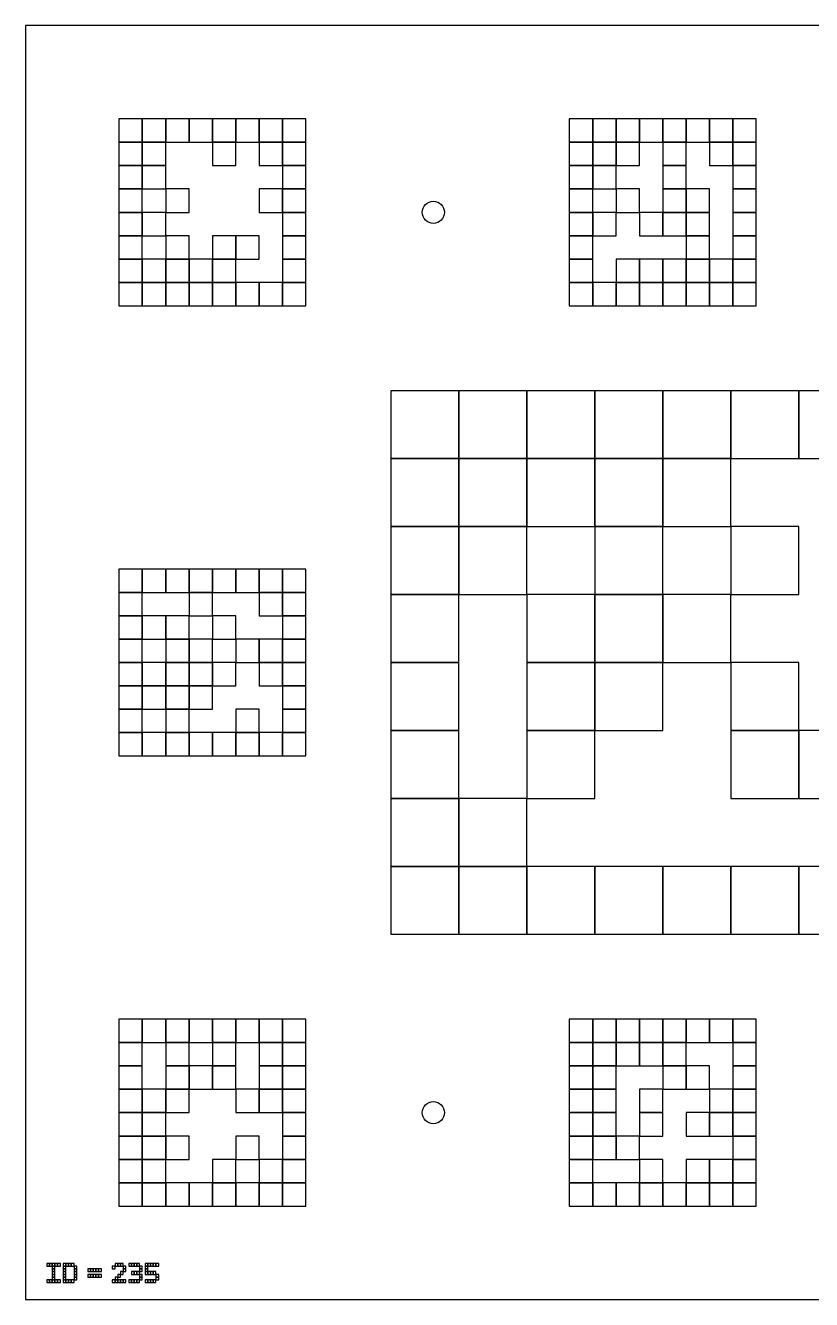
# Model space of a CAD drawing. Extents: x 0 to 1260, y 0 to 1580.
# Drawn here: x 960 to 1145, y 320 to 620 of the extents above; entities that cross this region are included whole.
import ezdxf

# ---------------------------------------------------------------- set-up
doc = ezdxf.new("R2010")
doc.units = 0
for name, color, linetype in [('BLACK_POCKET', 7, 'CONTINUOUS'), ('BOARD_TEXT', 7, 'CONTINUOUS'), ('CUT', 7, 'CONTINUOUS'), ('MOUNT_HOLE', 6, 'CONTINUOUS')]:
    doc.layers.add(name, color=color, linetype=linetype)

msp = doc.modelspace()

# ---------------------------------------------------------------- linework, layer by layer
at = {"layer": 'BLACK_POCKET'}
for p, q in [((987.5, 598), (982, 598)), ((982, 598), (982, 592.5)), ((987.5, 592.5), (987.5, 598)), ((993, 598), (987.5, 598)), ((987.5, 598), (987.5, 592.5)), ((993, 592.5), (993, 598)), ((998.5, 598), (993, 598)), ((993, 598), (993, 592.5)), ((998.5, 592.5), (998.5, 598)), ((1004, 598), (998.5, 598)), ((998.5, 598), (998.5, 592.5)), ((1004, 592.5), (1004, 598)), ((1009.5, 598), (1004, 598)), ((1004, 598), (1004, 592.5)), ((1009.5, 592.5), (1009.5, 598)), ((1015, 598), (1009.5, 598)), ((1009.5, 598), (1009.5, 592.5)), ((1015, 592.5), (1015, 598)), ((1020.5, 598), (1015, 598)), ((1015, 598), (1015, 592.5)), ((1020.5, 592.5), (1020.5, 598)), ((1026, 598), (1020.5, 598)), ((1020.5, 598), (1020.5, 592.5)), ((1026, 592.5), (1026, 598)), ((1093.5, 598), (1088, 598)), ((1088, 598), (1088, 592.5)), ((1093.5, 592.5), (1093.5, 598)), ((1099, 598), (1093.5, 598)), ((1093.5, 598), (1093.5, 592.5)), ((1099, 592.5), (1099, 598)), ((1104.5, 598), (1099, 598)), ((1099, 598), (1099, 592.5)), ((1104.5, 592.5), (1104.5, 598)), ((1110, 598), (1104.5, 598)), ((1104.5, 598), (1104.5, 592.5)), ((1110, 592.5), (1110, 598)), ((1115.5, 598), (1110, 598)), ((1110, 598), (1110, 592.5)), ((1115.5, 592.5), (1115.5, 598)), ((1121, 598), (1115.5, 598)), ((1115.5, 598), (1115.5, 592.5)), ((1121, 592.5), (1121, 598)), ((1126.5, 598), (1121, 598)), ((1121, 598), (1121, 592.5)), ((1126.5, 592.5), (1126.5, 598)), ((1132, 598), (1126.5, 598)), ((1126.5, 598), (1126.5, 592.5)), ((1132, 592.5), (1132, 598)), ((982, 592.5), (987.5, 592.5)), ((987.5, 592.5), (982, 592.5)), ((982, 592.5), (982, 587)), ((987.5, 592.5), (993, 592.5)), ((987.5, 587), (987.5, 592.5)), ((993, 592.5), (987.5, 592.5)), ((987.5, 592.5), (987.5, 587)), ((993, 592.5), (998.5, 592.5)), ((993, 587), (993, 592.5)), ((998.5, 592.5), (1004, 592.5)), ((1004, 592.5), (1009.5, 592.5)), ((1009.5, 592.5), (1004, 592.5)), ((1004, 592.5), (1004, 587)), ((1009.5, 592.5), (1015, 592.5)), ((1009.5, 587), (1009.5, 592.5)), ((1015, 592.5), (1020.5, 592.5)), ((1020.5, 592.5), (1015, 592.5)), ((1015, 592.5), (1015, 587)), ((1020.5, 592.5), (1026, 592.5)), ((1020.5, 587), (1020.5, 592.5)), ((1026, 592.5), (1020.5, 592.5)), ((1020.5, 592.5), (1020.5, 587)), ((1026, 587), (1026, 592.5)), ((1088, 592.5), (1093.5, 592.5)), ((1093.5, 592.5), (1088, 592.5)), ((1088, 592.5), (1088, 587)), ((1093.5, 592.5), (1099, 592.5)), ((1093.5, 587), (1093.5, 592.5)), ((1099, 592.5), (1093.5, 592.5)), ((1093.5, 592.5), (1093.5, 587)), ((1099, 592.5), (1104.5, 592.5)), ((1099, 587), (1099, 592.5)), ((1104.5, 592.5), (1099, 592.5)), ((1099, 592.5), (1099, 587)), ((1104.5, 592.5), (1110, 592.5)), ((1104.5, 587), (1104.5, 592.5)), ((1110, 592.5), (1115.5, 592.5)), ((1115.5, 592.5), (1110, 592.5)), ((1110, 592.5), (1110, 587)), ((1115.5, 592.5), (1121, 592.5)), ((1115.5, 587), (1115.5, 592.5)), ((1121, 592.5), (1126.5, 592.5)), ((1126.5, 592.5), (1121, 592.5)), ((1121, 592.5), (1121, 587)), ((1126.5, 592.5), (1132, 592.5)), ((1126.5, 587), (1126.5, 592.5)), ((1132, 592.5), (1126.5, 592.5)), ((1126.5, 592.5), (1126.5, 587)), ((1132, 587), (1132, 592.5)), ((982, 587), (987.5, 587)), ((987.5, 587), (982, 587)), ((982, 587), (982, 581.5)), ((987.5, 587), (993, 587)), ((987.5, 581.5), (987.5, 587)), ((993, 587), (987.5, 587)), ((987.5, 587), (987.5, 581.5)), ((993, 581.5), (993, 587)), ((1004, 587), (1009.5, 587)), ((1015, 587), (1020.5, 587)), ((1020.5, 587), (1026, 587)), ((1026, 587), (1020.5, 587)), ((1020.5, 587), (1020.5, 581.5)), ((1026, 581.5), (1026, 587)), ((1088, 587), (1093.5, 587)), ((1093.5, 587), (1088, 587)), ((1088, 587), (1088, 581.5)), ((1093.5, 587), (1099, 587)), ((1093.5, 581.5), (1093.5, 587)), ((1099, 587), (1093.5, 587)), ((1093.5, 587), (1093.5, 581.5)), ((1099, 587), (1104.5, 587)), ((1099, 581.5), (1099, 587)), ((1110, 587), (1115.5, 587)), ((1115.5, 587), (1110, 587)), ((1110, 587), (1110, 581.5)), ((1115.5, 581.5), (1115.5, 587)), ((1121, 587), (1126.5, 587)), ((1126.5, 587), (1132, 587)), ((1132, 587), (1126.5, 587)), ((1126.5, 587), (1126.5, 581.5)), ((1132, 581.5), (1132, 587)), ((982, 581.5), (987.5, 581.5)), ((987.5, 581.5), (982, 581.5)), ((982, 581.5), (982, 576)), ((987.5, 581.5), (993, 581.5)), ((987.5, 576), (987.5, 581.5)), ((998.5, 581.5), (993, 581.5)), ((993, 581.5), (993, 576)), ((998.5, 576), (998.5, 581.5)), ((1020.5, 581.5), (1015, 581.5)), ((1015, 581.5), (1015, 576)), ((1020.5, 581.5), (1026, 581.5)), ((1020.5, 576), (1020.5, 581.5)), ((1026, 581.5), (1020.5, 581.5)), ((1020.5, 581.5), (1020.5, 576)), ((1026, 576), (1026, 581.5)), ((1088, 581.5), (1093.5, 581.5)), ((1093.5, 581.5), (1088, 581.5)), ((1088, 581.5), (1088, 576)), ((1093.5, 581.5), (1099, 581.5)), ((1093.5, 576), (1093.5, 581.5)), ((1104.5, 581.5), (1099, 581.5)), ((1099, 581.5), (1099, 576)), ((1104.5, 576), (1104.5, 581.5)), ((1110, 581.5), (1115.5, 581.5)), ((1115.5, 581.5), (1110, 581.5)), ((1110, 581.5), (1110, 576)), ((1115.5, 576), (1115.5, 581.5)), ((1121, 581.5), (1115.5, 581.5)), ((1115.5, 581.5), (1115.5, 576)), ((1121, 576), (1121, 581.5)), ((1126.5, 581.5), (1132, 581.5)), ((1132, 581.5), (1126.5, 581.5)), ((1126.5, 581.5), (1126.5, 576)), ((1132, 576), (1132, 581.5)), ((982, 576), (987.5, 576)), ((987.5, 576), (982, 576)), ((982, 576), (982, 570.5)), ((987.5, 570.5), (987.5, 576)), ((993, 576), (987.5, 576)), ((987.5, 576), (987.5, 570.5)), ((993, 576), (998.5, 576)), ((993, 570.5), (993, 576)), ((1015, 576), (1020.5, 576)), ((1020.5, 576), (1026, 576)), ((1026, 576), (1020.5, 576)), ((1020.5, 576), (1020.5, 570.5)), ((1026, 570.5), (1026, 576)), ((1088, 576), (1093.5, 576)), ((1093.5, 576), (1088, 576)), ((1088, 576), (1088, 570.5)), ((1093.5, 570.5), (1093.5, 576)), ((1099, 576), (1093.5, 576)), ((1093.5, 576), (1093.5, 570.5)), ((1099, 576), (1104.5, 576)), ((1099, 570.5), (1099, 576)), ((1110, 576), (1104.5, 576)), ((1104.5, 576), (1104.5, 570.5)), ((1110, 576), (1115.5, 576)), ((1110, 570.5), (1110, 576)), ((1115.5, 576), (1110, 576)), ((1110, 576), (1110, 570.5)), ((1115.5, 576), (1121, 576)), ((1115.5, 570.5), (1115.5, 576)), ((1121, 576), (1115.5, 576)), ((1115.5, 576), (1115.5, 570.5)), ((1121, 570.5), (1121, 576)), ((1126.5, 576), (1132, 576)), ((1132, 576), (1126.5, 576)), ((1126.5, 576), (1126.5, 570.5)), ((1132, 570.5), (1132, 576)), ((982, 570.5), (987.5, 570.5)), ((987.5, 570.5), (982, 570.5)), ((982, 570.5), (982, 565)), ((987.5, 570.5), (993, 570.5)), ((987.5, 565), (987.5, 570.5)), ((998.5, 570.5), (993, 570.5)), ((993, 570.5), (993, 565)), ((998.5, 565), (998.5, 570.5)), ((1009.5, 570.5), (1004, 570.5)), ((1004, 570.5), (1004, 565)), ((1009.5, 565), (1009.5, 570.5)), ((1015, 570.5), (1009.5, 570.5)), ((1009.5, 570.5), (1009.5, 565)), ((1015, 565), (1015, 570.5)), ((1020.5, 570.5), (1026, 570.5)), ((1026, 570.5), (1020.5, 570.5)), ((1020.5, 570.5), (1020.5, 565)), ((1026, 565), (1026, 570.5)), ((1088, 570.5), (1093.5, 570.5)), ((1093.5, 570.5), (1088, 570.5)), ((1088, 570.5), (1088, 565)), ((1093.5, 570.5), (1099, 570.5)), ((1093.5, 565), (1093.5, 570.5)), ((1104.5, 570.5), (1110, 570.5)), ((1110, 570.5), (1115.5, 570.5)), ((1115.5, 570.5), (1121, 570.5)), ((1121, 570.5), (1115.5, 570.5)), ((1115.5, 570.5), (1115.5, 565)), ((1121, 565), (1121, 570.5)), ((1126.5, 570.5), (1132, 570.5)), ((1132, 570.5), (1126.5, 570.5)), ((1126.5, 570.5), (1126.5, 565)), ((1132, 565), (1132, 570.5)), ((982, 565), (987.5, 565)), ((987.5, 565), (982, 565)), ((982, 565), (982, 559.5)), ((987.5, 559.5), (987.5, 565)), ((993, 565), (987.5, 565)), ((987.5, 565), (987.5, 559.5)), ((993, 565), (998.5, 565)), ((993, 559.5), (993, 565)), ((998.5, 565), (993, 565)), ((993, 565), (993, 559.5)), ((998.5, 559.5), (998.5, 565)), ((1004, 565), (998.5, 565)), ((998.5, 565), (998.5, 559.5)), ((1004, 565), (1009.5, 565)), ((1004, 559.5), (1004, 565)), ((1009.5, 565), (1004, 565)), ((1004, 565), (1004, 559.5)), ((1009.5, 565), (1015, 565)), ((1009.5, 559.5), (1009.5, 565)), ((1020.5, 565), (1026, 565)), ((1026, 565), (1020.5, 565)), ((1020.5, 565), (1020.5, 559.5)), ((1026, 559.5), (1026, 565)), ((1088, 565), (1093.5, 565)), ((1093.5, 565), (1088, 565)), ((1088, 565), (1088, 559.5)), ((1093.5, 559.5), (1093.5, 565)), ((1104.5, 565), (1099, 565)), ((1099, 565), (1099, 559.5)), ((1104.5, 559.5), (1104.5, 565)), ((1110, 565), (1104.5, 565)), ((1104.5, 565), (1104.5, 559.5)), ((1110, 559.5), (1110, 565)), ((1115.5, 565), (1110, 565)), ((1110, 565), (1110, 559.5)), ((1115.5, 565), (1121, 565)), ((1115.5, 559.5), (1115.5, 565)), ((1121, 565), (1115.5, 565)), ((1115.5, 565), (1115.5, 559.5)), ((1121, 559.5), (1121, 565)), ((1126.5, 565), (1121, 565)), ((1121, 565), (1121, 559.5)), ((1126.5, 565), (1132, 565)), ((1126.5, 559.5), (1126.5, 565)), ((1132, 565), (1126.5, 565)), ((1126.5, 565), (1126.5, 559.5)), ((1132, 559.5), (1132, 565)), ((982, 559.5), (987.5, 559.5)), ((987.5, 559.5), (982, 559.5)), ((982, 559.5), (982, 554)), ((987.5, 559.5), (993, 559.5)), ((987.5, 554), (987.5, 559.5)), ((993, 559.5), (987.5, 559.5)), ((987.5, 559.5), (987.5, 554)), ((993, 559.5), (998.5, 559.5)), ((993, 554), (993, 559.5)), ((998.5, 559.5), (993, 559.5)), ((993, 559.5), (993, 554)), ((998.5, 559.5), (1004, 559.5)), ((998.5, 554), (998.5, 559.5)), ((1004, 559.5), (998.5, 559.5)), ((998.5, 559.5), (998.5, 554)), ((1004, 559.5), (1009.5, 559.5)), ((1004, 554), (1004, 559.5)), ((1009.5, 559.5), (1004, 559.5)), ((1004, 559.5), (1004, 554)), ((1009.5, 554), (1009.5, 559.5)), ((1015, 559.5), (1009.5, 559.5)), ((1009.5, 559.5), (1009.5, 554)), ((1015, 554), (1015, 559.5)), ((1020.5, 559.5), (1015, 559.5)), ((1015, 559.5), (1015, 554)), ((1020.5, 559.5), (1026, 559.5)), ((1020.5, 554), (1020.5, 559.5)), ((1026, 559.5), (1020.5, 559.5)), ((1020.5, 559.5), (1020.5, 554)), ((1026, 554), (1026, 559.5)), ((1088, 559.5), (1093.5, 559.5)), ((1093.5, 559.5), (1088, 559.5)), ((1088, 559.5), (1088, 554)), ((1093.5, 554), (1093.5, 559.5)), ((1099, 559.5), (1093.5, 559.5)), ((1093.5, 559.5), (1093.5, 554)), ((1099, 559.5), (1104.5, 559.5)), ((1099, 554), (1099, 559.5)), ((1104.5, 559.5), (1099, 559.5)), ((1099, 559.5), (1099, 554)), ((1104.5, 559.5), (1110, 559.5)), ((1104.5, 554), (1104.5, 559.5)), ((1110, 559.5), (1104.5, 559.5)), ((1104.5, 559.5), (1104.5, 554)), ((1110, 559.5), (1115.5, 559.5)), ((1110, 554), (1110, 559.5)), ((1115.5, 559.5), (1110, 559.5)), ((1110, 559.5), (1110, 554)), ((1115.5, 559.5), (1121, 559.5)), ((1115.5, 554), (1115.5, 559.5)), ((1121, 559.5), (1115.5, 559.5)), ((1115.5, 559.5), (1115.5, 554)), ((1121, 559.5), (1126.5, 559.5)), ((1121, 554), (1121, 559.5)), ((1126.5, 559.5), (1121, 559.5)), ((1121, 559.5), (1121, 554)), ((1126.5, 559.5), (1132, 559.5)), ((1126.5, 554), (1126.5, 559.5)), ((1132, 559.5), (1126.5, 559.5)), ((1126.5, 559.5), (1126.5, 554)), ((1132, 554), (1132, 559.5)), ((982, 554), (987.5, 554)), ((987.5, 554), (993, 554)), ((993, 554), (998.5, 554)), ((998.5, 554), (1004, 554)), ((1004, 554), (1009.5, 554)), ((1009.5, 554), (1015, 554)), ((1015, 554), (1020.5, 554)), ((1020.5, 554), (1026, 554)), ((1088, 554), (1093.5, 554)), ((1093.5, 554), (1099, 554)), ((1099, 554), (1104.5, 554)), ((1104.5, 554), (1110, 554)), ((1110, 554), (1115.5, 554)), ((1115.5, 554), (1121, 554)), ((1121, 554), (1126.5, 554)), ((1126.5, 554), (1132, 554)), ((1062, 534), (1046, 534)), ((1046, 534), (1046, 518)), ((1062, 518), (1062, 534)), ((1078, 534), (1062, 534)), ((1062, 534), (1062, 518)), ((1078, 518), (1078, 534)), ((1094, 534), (1078, 534)), ((1078, 534), (1078, 518)), ((1094, 518), (1094, 534)), ((1110, 534), (1094, 534)), ((1094, 534), (1094, 518)), ((1110, 518), (1110, 534)), ((1126, 534), (1110, 534)), ((1110, 534), (1110, 518)), ((1126, 518), (1126, 534)), ((1142, 534), (1126, 534)), ((1126, 534), (1126, 518)), ((1142, 518), (1142, 534)), ((1158, 534), (1142, 534)), ((1142, 534), (1142, 518)), ((1046, 518), (1062, 518)), ((1062, 518), (1046, 518)), ((1046, 518), (1046, 502)), ((1062, 518), (1078, 518)), ((1062, 502), (1062, 518)), ((1078, 518), (1062, 518)), ((1062, 518), (1062, 502)), ((1078, 518), (1094, 518)), ((1078, 502), (1078, 518)), ((1094, 518), (1078, 518)), ((1078, 518), (1078, 502)), ((1094, 518), (1110, 518)), ((1094, 502), (1094, 518)), ((1110, 518), (1094, 518)), ((1094, 518), (1094, 502)), ((1110, 518), (1126, 518)), ((1110, 502), (1110, 518)), ((1126, 518), (1110, 518)), ((1110, 518), (1110, 502)), ((1126, 518), (1142, 518)), ((1126, 502), (1126, 518)), ((1142, 518), (1158, 518)), ((1046, 502), (1062, 502)), ((1062, 502), (1046, 502)), ((1046, 502), (1046, 486)), ((1062, 502), (1078, 502)), ((1062, 486), (1062, 502)), ((1078, 502), (1062, 502)), ((1062, 502), (1062, 486)), ((1078, 502), (1094, 502)), ((1078, 486), (1078, 502)), ((1094, 502), (1110, 502)), ((1110, 502), (1094, 502)), ((1094, 502), (1094, 486)), ((1110, 502), (1126, 502)), ((1110, 486), (1110, 502)), ((1142, 502), (1126, 502)), ((1126, 502), (1126, 486)), ((1142, 486), (1142, 502)), ((987.5, 492), (982, 492)), ((982, 492), (982, 486.5)), ((987.5, 486.5), (987.5, 492)), ((993, 492), (987.5, 492)), ((987.5, 492), (987.5, 486.5)), ((993, 486.5), (993, 492)), ((998.5, 492), (993, 492)), ((993, 492), (993, 486.5)), ((998.5, 486.5), (998.5, 492)), ((1004, 492), (998.5, 492)), ((998.5, 492), (998.5, 486.5)), ((1004, 486.5), (1004, 492)), ((1009.5, 492), (1004, 492)), ((1004, 492), (1004, 486.5)), ((1009.5, 486.5), (1009.5, 492)), ((1015, 492), (1009.5, 492)), ((1009.5, 492), (1009.5, 486.5)), ((1015, 486.5), (1015, 492)), ((1020.5, 492), (1015, 492)), ((1015, 492), (1015, 486.5)), ((1020.5, 486.5), (1020.5, 492)), ((1026, 492), (1020.5, 492)), ((1020.5, 492), (1020.5, 486.5)), ((1026, 486.5), (1026, 492)), ((982, 486.5), (987.5, 486.5)), ((987.5, 486.5), (982, 486.5)), ((982, 486.5), (982, 481)), ((987.5, 486.5), (993, 486.5)), ((987.5, 481), (987.5, 486.5)), ((993, 486.5), (998.5, 486.5)), ((998.5, 486.5), (1004, 486.5)), ((1004, 486.5), (998.5, 486.5)), ((998.5, 486.5), (998.5, 481)), ((1004, 486.5), (1009.5, 486.5)), ((1004, 481), (1004, 486.5)), ((1009.5, 486.5), (1015, 486.5)), ((1015, 486.5), (1020.5, 486.5)), ((1020.5, 486.5), (1015, 486.5)), ((1015, 486.5), (1015, 481)), ((1020.5, 486.5), (1026, 486.5)), ((1020.5, 481), (1020.5, 486.5)), ((1026, 486.5), (1020.5, 486.5)), ((1020.5, 486.5), (1020.5, 481)), ((1026, 481), (1026, 486.5)), ((1046, 486), (1062, 486)), ((1062, 486), (1046, 486)), ((1046, 486), (1046, 470)), ((1062, 486), (1078, 486)), ((1062, 470), (1062, 486)), ((1094, 486), (1078, 486)), ((1078, 486), (1078, 470)), ((1094, 486), (1110, 486)), ((1094, 470), (1094, 486)), ((1110, 486), (1094, 486)), ((1094, 486), (1094, 470)), ((1110, 470), (1110, 486)), ((1126, 486), (1110, 486)), ((1110, 486), (1110, 470)), ((1126, 486), (1142, 486)), ((1126, 470), (1126, 486)), ((982, 481), (987.5, 481)), ((987.5, 481), (982, 481)), ((982, 481), (982, 475.5)), ((987.5, 475.5), (987.5, 481)), ((993, 481), (987.5, 481)), ((987.5, 481), (987.5, 475.5)), ((993, 475.5), (993, 481)), ((998.5, 481), (993, 481)), ((993, 481), (993, 475.5)), ((998.5, 481), (1004, 481)), ((998.5, 475.5), (998.5, 481)), ((1009.5, 481), (1004, 481)), ((1004, 481), (1004, 475.5)), ((1009.5, 475.5), (1009.5, 481)), ((1015, 481), (1020.5, 481)), ((1020.5, 481), (1026, 481)), ((1026, 481), (1020.5, 481)), ((1020.5, 481), (1020.5, 475.5)), ((1026, 475.5), (1026, 481)), ((982, 475.5), (987.5, 475.5)), ((987.5, 475.5), (982, 475.5)), ((982, 475.5), (982, 470)), ((987.5, 475.5), (993, 475.5)), ((987.5, 470), (987.5, 475.5)), ((993, 475.5), (998.5, 475.5)), ((998.5, 475.5), (993, 475.5)), ((993, 475.5), (993, 470)), ((998.5, 470), (998.5, 475.5)), ((1004, 475.5), (998.5, 475.5)), ((998.5, 475.5), (998.5, 470)), ((1004, 475.5), (1009.5, 475.5)), ((1004, 470), (1004, 475.5)), ((1015, 475.5), (1009.5, 475.5)), ((1009.5, 475.5), (1009.5, 470)), ((1015, 470), (1015, 475.5)), ((1020.5, 475.5), (1015, 475.5)), ((1015, 475.5), (1015, 470)), ((1020.5, 475.5), (1026, 475.5)), ((1020.5, 470), (1020.5, 475.5)), ((1026, 475.5), (1020.5, 475.5)), ((1020.5, 475.5), (1020.5, 470)), ((1026, 470), (1026, 475.5)), ((982, 470), (987.5, 470)), ((987.5, 470), (982, 470)), ((982, 470), (982, 464.5)), ((987.5, 464.5), (987.5, 470)), ((993, 470), (987.5, 470)), ((987.5, 470), (987.5, 464.5)), ((993, 470), (998.5, 470)), ((993, 464.5), (993, 470)), ((998.5, 470), (993, 470)), ((993, 470), (993, 464.5)), ((998.5, 470), (1004, 470)), ((998.5, 464.5), (998.5, 470)), ((1004, 470), (998.5, 470)), ((998.5, 470), (998.5, 464.5)), ((1004, 464.5), (1004, 470)), ((1009.5, 470), (1004, 470)), ((1004, 470), (1004, 464.5)), ((1009.5, 470), (1015, 470)), ((1009.5, 464.5), (1009.5, 470)), ((1015, 470), (1020.5, 470)), ((1020.5, 470), (1015, 470)), ((1015, 470), (1015, 464.5)), ((1020.5, 470), (1026, 470)), ((1020.5, 464.5), (1020.5, 470)), ((1026, 470), (1020.5, 470)), ((1020.5, 470), (1020.5, 464.5)), ((1026, 464.5), (1026, 470)), ((1046, 470), (1062, 470)), ((1062, 470), (1046, 470)), ((1046, 470), (1046, 454)), ((1062, 454), (1062, 470)), ((1078, 470), (1094, 470)), ((1094, 470), (1078, 470)), ((1078, 470), (1078, 454)), ((1094, 470), (1110, 470)), ((1094, 454), (1094, 470)), ((1110, 470), (1094, 470)), ((1094, 470), (1094, 454)), ((1110, 470), (1126, 470)), ((1110, 454), (1110, 470)), ((1142, 470), (1126, 470)), ((1126, 470), (1126, 454)), ((1142, 454), (1142, 470)), ((982, 464.5), (987.5, 464.5)), ((987.5, 464.5), (982, 464.5)), ((982, 464.5), (982, 459)), ((987.5, 464.5), (993, 464.5)), ((987.5, 459), (987.5, 464.5)), ((993, 464.5), (987.5, 464.5)), ((987.5, 464.5), (987.5, 459)), ((993, 464.5), (998.5, 464.5)), ((993, 459), (993, 464.5)), ((998.5, 464.5), (993, 464.5)), ((993, 464.5), (993, 459)), ((998.5, 464.5), (1004, 464.5)), ((998.5, 459), (998.5, 464.5)), ((1004, 464.5), (998.5, 464.5)), ((998.5, 464.5), (998.5, 459)), ((1004, 464.5), (1009.5, 464.5)), ((1004, 459), (1004, 464.5)), ((1015, 464.5), (1020.5, 464.5)), ((1020.5, 464.5), (1026, 464.5)), ((1026, 464.5), (1020.5, 464.5)), ((1020.5, 464.5), (1020.5, 459)), ((1026, 459), (1026, 464.5)), ((982, 459), (987.5, 459)), ((987.5, 459), (982, 459)), ((982, 459), (982, 453.5)), ((987.5, 459), (993, 459)), ((987.5, 453.5), (987.5, 459)), ((993, 459), (998.5, 459)), ((998.5, 459), (993, 459)), ((993, 459), (993, 453.5)), ((998.5, 459), (1004, 459)), ((998.5, 453.5), (998.5, 459)), ((1015, 459), (1009.5, 459)), ((1009.5, 459), (1009.5, 453.5)), ((1015, 453.5), (1015, 459)), ((1020.5, 459), (1026, 459)), ((1026, 459), (1020.5, 459)), ((1020.5, 459), (1020.5, 453.5)), ((1026, 453.5), (1026, 459)), ((982, 453.5), (987.5, 453.5)), ((987.5, 453.5), (982, 453.5)), ((982, 453.5), (982, 448)), ((987.5, 448), (987.5, 453.5)), ((993, 453.5), (987.5, 453.5)), ((987.5, 453.5), (987.5, 448)), ((993, 453.5), (998.5, 453.5)), ((993, 448), (993, 453.5)), ((998.5, 453.5), (993, 453.5)), ((993, 453.5), (993, 448)), ((998.5, 448), (998.5, 453.5)), ((1004, 453.5), (998.5, 453.5)), ((998.5, 453.5), (998.5, 448)), ((1004, 448), (1004, 453.5)), ((1009.5, 453.5), (1004, 453.5)), ((1004, 453.5), (1004, 448)), ((1009.5, 453.5), (1015, 453.5)), ((1009.5, 448), (1009.5, 453.5)), ((1015, 453.5), (1009.5, 453.5)), ((1009.5, 453.5), (1009.5, 448)), ((1015, 448), (1015, 453.5)), ((1020.5, 453.5), (1015, 453.5)), ((1015, 453.5), (1015, 448)), ((1020.5, 453.5), (1026, 453.5)), ((1020.5, 448), (1020.5, 453.5)), ((1026, 453.5), (1020.5, 453.5)), ((1020.5, 453.5), (1020.5, 448)), ((1026, 448), (1026, 453.5)), ((1046, 454), (1062, 454)), ((1062, 454), (1046, 454)), ((1046, 454), (1046, 438)), ((1062, 438), (1062, 454)), ((1078, 454), (1094, 454)), ((1094, 454), (1078, 454)), ((1078, 454), (1078, 438)), ((1094, 454), (1110, 454)), ((1094, 438), (1094, 454)), ((1126, 454), (1142, 454)), ((1142, 454), (1126, 454)), ((1126, 454), (1126, 438)), ((1142, 438), (1142, 454)), ((1158, 454), (1142, 454)), ((1142, 454), (1142, 438)), ((982, 448), (987.5, 448)), ((987.5, 448), (993, 448)), ((993, 448), (998.5, 448)), ((998.5, 448), (1004, 448)), ((1004, 448), (1009.5, 448)), ((1009.5, 448), (1015, 448)), ((1015, 448), (1020.5, 448)), ((1020.5, 448), (1026, 448)), ((1046, 438), (1062, 438)), ((1062, 438), (1046, 438)), ((1046, 438), (1046, 422)), ((1062, 422), (1062, 438)), ((1078, 438), (1062, 438)), ((1062, 438), (1062, 422)), ((1078, 438), (1094, 438)), ((1078, 422), (1078, 438)), ((1126, 438), (1142, 438)), ((1142, 438), (1158, 438)), ((1046, 422), (1062, 422)), ((1062, 422), (1046, 422)), ((1046, 422), (1046, 406)), ((1062, 422), (1078, 422)), ((1062, 406), (1062, 422)), ((1078, 422), (1062, 422)), ((1062, 422), (1062, 406)), ((1078, 406), (1078, 422)), ((1094, 422), (1078, 422)), ((1078, 422), (1078, 406)), ((1094, 406), (1094, 422)), ((1110, 422), (1094, 422)), ((1094, 422), (1094, 406)), ((1110, 406), (1110, 422)), ((1126, 422), (1110, 422)), ((1110, 422), (1110, 406)), ((1126, 406), (1126, 422)), ((1142, 422), (1126, 422)), ((1126, 422), (1126, 406)), ((1142, 406), (1142, 422)), ((1158, 422), (1142, 422)), ((1142, 422), (1142, 406)), ((1046, 406), (1062, 406)), ((1062, 406), (1078, 406)), ((1078, 406), (1094, 406)), ((1094, 406), (1110, 406)), ((1110, 406), (1126, 406)), ((1126, 406), (1142, 406)), ((1142, 406), (1158, 406)), ((987.5, 386), (982, 386)), ((982, 386), (982, 380.5)), ((987.5, 380.5), (987.5, 386)), ((993, 386), (987.5, 386)), ((987.5, 386), (987.5, 380.5)), ((993, 380.5), (993, 386)), ((998.5, 386), (993, 386)), ((993, 386), (993, 380.5)), ((998.5, 380.5), (998.5, 386)), ((1004, 386), (998.5, 386)), ((998.5, 386), (998.5, 380.5)), ((1004, 380.5), (1004, 386)), ((1009.5, 386), (1004, 386)), ((1004, 386), (1004, 380.5)), ((1009.5, 380.5), (1009.5, 386)), ((1015, 386), (1009.5, 386)), ((1009.5, 386), (1009.5, 380.5)), ((1015, 380.5), (1015, 386)), ((1020.5, 386), (1015, 386)), ((1015, 386), (1015, 380.5)), ((1020.5, 380.5), (1020.5, 386)), ((1026, 386), (1020.5, 386)), ((1020.5, 386), (1020.5, 380.5)), ((1026, 380.5), (1026, 386)), ((1093.5, 386), (1088, 386)), ((1088, 386), (1088, 380.5)), ((1093.5, 380.5), (1093.5, 386)), ((1099, 386), (1093.5, 386)), ((1093.5, 386), (1093.5, 380.5)), ((1099, 380.5), (1099, 386)), ((1104.5, 386), (1099, 386)), ((1099, 386), (1099, 380.5)), ((1104.5, 380.5), (1104.5, 386)), ((1110, 386), (1104.5, 386)), ((1104.5, 386), (1104.5, 380.5)), ((1110, 380.5), (1110, 386)), ((1115.5, 386), (1110, 386)), ((1110, 386), (1110, 380.5)), ((1115.5, 380.5), (1115.5, 386)), ((1121, 386), (1115.5, 386)), ((1115.5, 386), (1115.5, 380.5)), ((1121, 380.5), (1121, 386)), ((1126.5, 386), (1121, 386)), ((1121, 386), (1121, 380.5)), ((1126.5, 380.5), (1126.5, 386)), ((1132, 386), (1126.5, 386)), ((1126.5, 386), (1126.5, 380.5)), ((1132, 380.5), (1132, 386)), ((982, 380.5), (987.5, 380.5)), ((987.5, 380.5), (982, 380.5)), ((982, 380.5), (982, 375)), ((987.5, 380.5), (993, 380.5)), ((987.5, 375), (987.5, 380.5)), ((993, 380.5), (998.5, 380.5)), ((998.5, 380.5), (993, 380.5)), ((993, 380.5), (993, 375)), ((998.5, 380.5), (1004, 380.5)), ((998.5, 375), (998.5, 380.5)), ((1004, 380.5), (1009.5, 380.5)), ((1009.5, 380.5), (1004, 380.5)), ((1004, 380.5), (1004, 375)), ((1009.5, 380.5), (1015, 380.5)), ((1009.5, 375), (1009.5, 380.5)), ((1015, 380.5), (1020.5, 380.5)), ((1020.5, 380.5), (1015, 380.5)), ((1015, 380.5), (1015, 375)), ((1020.5, 380.5), (1026, 380.5)), ((1020.5, 375), (1020.5, 380.5)), ((1026, 380.5), (1020.5, 380.5)), ((1020.5, 380.5), (1020.5, 375)), ((1026, 375), (1026, 380.5)), ((1088, 380.5), (1093.5, 380.5)), ((1093.5, 380.5), (1088, 380.5)), ((1088, 380.5), (1088, 375)), ((1093.5, 380.5), (1099, 380.5)), ((1093.5, 375), (1093.5, 380.5)), ((1099, 380.5), (1093.5, 380.5)), ((1093.5, 380.5), (1093.5, 375)), ((1099, 380.5), (1104.5, 380.5)), ((1099, 375), (1099, 380.5)), ((1104.5, 380.5), (1099, 380.5)), ((1099, 380.5), (1099, 375)), ((1104.5, 380.5), (1110, 380.5)), ((1104.5, 375), (1104.5, 380.5)), ((1110, 380.5), (1104.5, 380.5)), ((1104.5, 380.5), (1104.5, 375)), ((1110, 380.5), (1115.5, 380.5)), ((1110, 375), (1110, 380.5)), ((1115.5, 380.5), (1110, 380.5)), ((1110, 380.5), (1110, 375)), ((1115.5, 380.5), (1121, 380.5)), ((1115.5, 375), (1115.5, 380.5)), ((1121, 380.5), (1126.5, 380.5)), ((1126.5, 380.5), (1132, 380.5)), ((1132, 380.5), (1126.5, 380.5)), ((1126.5, 380.5), (1126.5, 375)), ((1132, 375), (1132, 380.5)), ((982, 375), (987.5, 375)), ((987.5, 375), (982, 375)), ((982, 375), (982, 369.5)), ((987.5, 369.5), (987.5, 375)), ((993, 375), (998.5, 375)), ((998.5, 375), (993, 375)), ((993, 375), (993, 369.5)), ((998.5, 369.5), (998.5, 375)), ((1004, 375), (998.5, 375)), ((998.5, 375), (998.5, 369.5)), ((1004, 375), (1009.5, 375)), ((1004, 369.5), (1004, 375)), ((1009.5, 375), (1004, 375)), ((1004, 375), (1004, 369.5)), ((1009.5, 369.5), (1009.5, 375)), ((1015, 375), (1020.5, 375)), ((1020.5, 375), (1015, 375)), ((1015, 375), (1015, 369.5)), ((1020.5, 375), (1026, 375)), ((1020.5, 369.5), (1020.5, 375)), ((1026, 375), (1020.5, 375)), ((1020.5, 375), (1020.5, 369.5)), ((1026, 369.5), (1026, 375)), ((1088, 375), (1093.5, 375)), ((1093.5, 375), (1088, 375)), ((1088, 375), (1088, 369.5)), ((1093.5, 375), (1099, 375)), ((1093.5, 369.5), (1093.5, 375)), ((1099, 375), (1093.5, 375)), ((1093.5, 375), (1093.5, 369.5)), ((1099, 375), (1104.5, 375)), ((1099, 369.5), (1099, 375)), ((1104.5, 375), (1110, 375)), ((1110, 375), (1115.5, 375)), ((1115.5, 375), (1110, 375)), ((1110, 375), (1110, 369.5)), ((1115.5, 369.5), (1115.5, 375)), ((1121, 375), (1115.5, 375)), ((1115.5, 375), (1115.5, 369.5)), ((1121, 369.5), (1121, 375)), ((1126.5, 375), (1132, 375)), ((1132, 375), (1126.5, 375)), ((1126.5, 375), (1126.5, 369.5)), ((1132, 369.5), (1132, 375)), ((982, 369.5), (987.5, 369.5)), ((987.5, 369.5), (982, 369.5)), ((982, 369.5), (982, 364)), ((987.5, 364), (987.5, 369.5)), ((993, 369.5), (987.5, 369.5)), ((987.5, 369.5), (987.5, 364)), ((993, 369.5), (998.5, 369.5)), ((993, 364), (993, 369.5)), ((998.5, 369.5), (993, 369.5)), ((993, 369.5), (993, 364)), ((998.5, 369.5), (1004, 369.5)), ((998.5, 364), (998.5, 369.5)), ((1004, 369.5), (1009.5, 369.5)), ((1015, 369.5), (1009.5, 369.5)), ((1009.5, 369.5), (1009.5, 364)), ((1015, 369.5), (1020.5, 369.5)), ((1015, 364), (1015, 369.5)), ((1020.5, 369.5), (1015, 369.5)), ((1015, 369.5), (1015, 364)), ((1020.5, 369.5), (1026, 369.5)), ((1020.5, 364), (1020.5, 369.5)), ((1026, 369.5), (1020.5, 369.5)), ((1020.5, 369.5), (1020.5, 364)), ((1026, 364), (1026, 369.5)), ((1088, 369.5), (1093.5, 369.5)), ((1093.5, 369.5), (1088, 369.5)), ((1088, 369.5), (1088, 364)), ((1093.5, 369.5), (1099, 369.5)), ((1093.5, 364), (1093.5, 369.5)), ((1099, 369.5), (1093.5, 369.5)), ((1093.5, 369.5), (1093.5, 364)), ((1099, 364), (1099, 369.5)), ((1110, 369.5), (1104.5, 369.5)), ((1104.5, 369.5), (1104.5, 364)), ((1110, 369.5), (1115.5, 369.5)), ((1110, 364), (1110, 369.5)), ((1115.5, 369.5), (1121, 369.5)), ((1126.5, 369.5), (1121, 369.5)), ((1121, 369.5), (1121, 364)), ((1126.5, 369.5), (1132, 369.5)), ((1126.5, 364), (1126.5, 369.5)), ((1132, 369.5), (1126.5, 369.5)), ((1126.5, 369.5), (1126.5, 364)), ((1132, 364), (1132, 369.5)), ((982, 364), (987.5, 364)), ((987.5, 364), (982, 364)), ((982, 364), (982, 358.5)), ((987.5, 364), (993, 364)), ((987.5, 358.5), (987.5, 364)), ((993, 364), (987.5, 364)), ((987.5, 364), (987.5, 358.5)), ((993, 364), (998.5, 364)), ((993, 358.5), (993, 364)), ((1009.5, 364), (1015, 364)), ((1015, 364), (1020.5, 364)), ((1020.5, 364), (1026, 364)), ((1026, 364), (1020.5, 364)), ((1020.5, 364), (1020.5, 358.5)), ((1026, 358.5), (1026, 364)), ((1088, 364), (1093.5, 364)), ((1093.5, 364), (1088, 364)), ((1088, 364), (1088, 358.5)), ((1093.5, 364), (1099, 364)), ((1093.5, 358.5), (1093.5, 364)), ((1099, 364), (1093.5, 364)), ((1093.5, 364), (1093.5, 358.5)), ((1099, 358.5), (1099, 364)), ((1104.5, 364), (1110, 364)), ((1110, 364), (1104.5, 364)), ((1104.5, 364), (1104.5, 358.5)), ((1110, 358.5), (1110, 364)), ((1121, 364), (1115.5, 364)), ((1115.5, 364), (1115.5, 358.5)), ((1121, 364), (1126.5, 364)), ((1121, 358.5), (1121, 364)), ((1126.5, 364), (1121, 364)), ((1121, 364), (1121, 358.5)), ((1126.5, 364), (1132, 364)), ((1126.5, 358.5), (1126.5, 364)), ((1132, 364), (1126.5, 364)), ((1126.5, 364), (1126.5, 358.5)), ((1132, 358.5), (1132, 364)), ((982, 358.5), (987.5, 358.5)), ((987.5, 358.5), (982, 358.5)), ((982, 358.5), (982, 353)), ((987.5, 358.5), (993, 358.5)), ((987.5, 353), (987.5, 358.5)), ((993, 358.5), (987.5, 358.5)), ((987.5, 358.5), (987.5, 353)), ((993, 353), (993, 358.5)), ((998.5, 358.5), (993, 358.5)), ((993, 358.5), (993, 353)), ((998.5, 353), (998.5, 358.5)), ((1015, 358.5), (1009.5, 358.5)), ((1009.5, 358.5), (1009.5, 353)), ((1015, 353), (1015, 358.5)), ((1020.5, 358.5), (1026, 358.5)), ((1026, 358.5), (1020.5, 358.5)), ((1020.5, 358.5), (1020.5, 353)), ((1026, 353), (1026, 358.5)), ((1088, 358.5), (1093.5, 358.5)), ((1093.5, 358.5), (1088, 358.5)), ((1088, 358.5), (1088, 353)), ((1093.5, 358.5), (1099, 358.5)), ((1093.5, 353), (1093.5, 358.5)), ((1099, 358.5), (1093.5, 358.5)), ((1093.5, 358.5), (1093.5, 353)), ((1099, 353), (1099, 358.5)), ((1104.5, 358.5), (1099, 358.5)), ((1099, 358.5), (1099, 353)), ((1104.5, 358.5), (1110, 358.5)), ((1104.5, 353), (1104.5, 358.5)), ((1115.5, 358.5), (1121, 358.5)), ((1121, 358.5), (1126.5, 358.5)), ((1126.5, 358.5), (1132, 358.5)), ((1132, 358.5), (1126.5, 358.5)), ((1126.5, 358.5), (1126.5, 353)), ((1132, 353), (1132, 358.5)), ((982, 353), (987.5, 353)), ((987.5, 353), (982, 353)), ((982, 353), (982, 347.5)), ((987.5, 353), (993, 353)), ((987.5, 347.5), (987.5, 353)), ((993, 353), (987.5, 353)), ((987.5, 353), (987.5, 347.5)), ((993, 353), (998.5, 353)), ((993, 347.5), (993, 353)), ((1009.5, 353), (1004, 353)), ((1004, 353), (1004, 347.5)), ((1009.5, 353), (1015, 353)), ((1009.5, 347.5), (1009.5, 353)), ((1020.5, 353), (1015, 353)), ((1015, 353), (1015, 347.5)), ((1020.5, 353), (1026, 353)), ((1020.5, 347.5), (1020.5, 353)), ((1026, 353), (1020.5, 353)), ((1020.5, 353), (1020.5, 347.5)), ((1026, 347.5), (1026, 353)), ((1088, 353), (1093.5, 353)), ((1093.5, 353), (1088, 353)), ((1088, 353), (1088, 347.5)), ((1093.5, 353), (1099, 353)), ((1093.5, 347.5), (1093.5, 353)), ((1099, 353), (1104.5, 353)), ((1110, 353), (1104.5, 353)), ((1104.5, 353), (1104.5, 347.5)), ((1110, 347.5), (1110, 353)), ((1121, 353), (1115.5, 353)), ((1115.5, 353), (1115.5, 347.5)), ((1121, 347.5), (1121, 353)), ((1126.5, 353), (1121, 353)), ((1121, 353), (1121, 347.5)), ((1126.5, 353), (1132, 353)), ((1126.5, 347.5), (1126.5, 353)), ((1132, 353), (1126.5, 353)), ((1126.5, 353), (1126.5, 347.5)), ((1132, 347.5), (1132, 353)), ((982, 347.5), (987.5, 347.5)), ((987.5, 347.5), (982, 347.5)), ((982, 347.5), (982, 342)), ((987.5, 347.5), (993, 347.5)), ((987.5, 342), (987.5, 347.5)), ((993, 347.5), (987.5, 347.5)), ((987.5, 347.5), (987.5, 342)), ((993, 342), (993, 347.5)), ((998.5, 347.5), (993, 347.5)), ((993, 347.5), (993, 342)), ((998.5, 342), (998.5, 347.5)), ((1004, 347.5), (998.5, 347.5)), ((998.5, 347.5), (998.5, 342)), ((1004, 347.5), (1009.5, 347.5)), ((1004, 342), (1004, 347.5)), ((1009.5, 347.5), (1004, 347.5)), ((1004, 347.5), (1004, 342)), ((1009.5, 342), (1009.5, 347.5)), ((1015, 347.5), (1009.5, 347.5)), ((1009.5, 347.5), (1009.5, 342)), ((1015, 347.5), (1020.5, 347.5)), ((1015, 342), (1015, 347.5)), ((1020.5, 347.5), (1015, 347.5)), ((1015, 347.5), (1015, 342)), ((1020.5, 347.5), (1026, 347.5)), ((1020.5, 342), (1020.5, 347.5)), ((1026, 347.5), (1020.5, 347.5)), ((1020.5, 347.5), (1020.5, 342)), ((1026, 342), (1026, 347.5)), ((1088, 347.5), (1093.5, 347.5)), ((1093.5, 347.5), (1088, 347.5)), ((1088, 347.5), (1088, 342)), ((1093.5, 342), (1093.5, 347.5)), ((1099, 347.5), (1093.5, 347.5)), ((1093.5, 347.5), (1093.5, 342)), ((1099, 342), (1099, 347.5)), ((1104.5, 347.5), (1099, 347.5)), ((1099, 347.5), (1099, 342)), ((1104.5, 347.5), (1110, 347.5)), ((1104.5, 342), (1104.5, 347.5)), ((1110, 347.5), (1104.5, 347.5)), ((1104.5, 347.5), (1104.5, 342)), ((1110, 342), (1110, 347.5)), ((1115.5, 347.5), (1110, 347.5)), ((1110, 347.5), (1110, 342)), ((1115.5, 347.5), (1121, 347.5)), ((1115.5, 342), (1115.5, 347.5)), ((1121, 347.5), (1115.5, 347.5)), ((1115.5, 347.5), (1115.5, 342)), ((1121, 347.5), (1126.5, 347.5)), ((1121, 342), (1121, 347.5)), ((1126.5, 347.5), (1121, 347.5)), ((1121, 347.5), (1121, 342)), ((1126.5, 347.5), (1132, 347.5)), ((1126.5, 342), (1126.5, 347.5)), ((1132, 347.5), (1126.5, 347.5)), ((1126.5, 347.5), (1126.5, 342)), ((1132, 342), (1132, 347.5)), ((982, 342), (987.5, 342)), ((987.5, 342), (993, 342)), ((993, 342), (998.5, 342)), ((998.5, 342), (1004, 342)), ((1004, 342), (1009.5, 342)), ((1009.5, 342), (1015, 342)), ((1015, 342), (1020.5, 342)), ((1020.5, 342), (1026, 342)), ((1088, 342), (1093.5, 342)), ((1093.5, 342), (1099, 342)), ((1099, 342), (1104.5, 342)), ((1104.5, 342), (1110, 342)), ((1110, 342), (1115.5, 342)), ((1115.5, 342), (1121, 342)), ((1121, 342), (1126.5, 342)), ((1126.5, 342), (1132, 342))]:
    msp.add_line(p, q, dxfattribs=at)
at = {"layer": 'BOARD_TEXT'}
for p, q in [((965.642857, 328.5), (965, 328.5)), ((965, 328.5), (965, 327.857143)), ((965, 327.857143), (965.642857, 327.857143)), ((965.642857, 327.857143), (965.642857, 328.5)), ((966.285714, 328.5), (965.642857, 328.5)), ((965.642857, 328.5), (965.642857, 327.857143)), ((965.642857, 327.857143), (966.285714, 327.857143)), ((966.285714, 327.857143), (966.285714, 328.5)), ((966.928571, 328.5), (966.285714, 328.5)), ((966.285714, 328.5), (966.285714, 327.857143)), ((966.285714, 327.857143), (966.928571, 327.857143)), ((966.928571, 327.857143), (966.285714, 327.857143)), ((966.285714, 327.857143), (966.285714, 327.214286)), ((966.285714, 327.214286), (966.928571, 327.214286)), ((966.928571, 327.214286), (966.285714, 327.214286)), ((966.285714, 327.214286), (966.285714, 326.571429)), ((966.928571, 327.857143), (966.928571, 328.5)), ((967.571429, 328.5), (966.928571, 328.5)), ((966.928571, 328.5), (966.928571, 327.857143)), ((966.928571, 327.857143), (967.571429, 327.857143)), ((966.928571, 327.214286), (966.928571, 327.857143)), ((966.928571, 326.571429), (966.928571, 327.214286)), ((967.571429, 327.857143), (967.571429, 328.5)), ((968.214286, 328.5), (967.571429, 328.5)), ((967.571429, 328.5), (967.571429, 327.857143)), ((967.571429, 327.857143), (968.214286, 327.857143)), ((968.214286, 327.857143), (968.214286, 328.5)), ((969.5, 328.5), (968.857143, 328.5)), ((968.857143, 328.5), (968.857143, 327.857143)), ((968.857143, 327.857143), (969.5, 327.857143)), ((969.5, 327.857143), (968.857143, 327.857143)), ((968.857143, 327.857143), (968.857143, 327.214286)), ((968.857143, 327.214286), (969.5, 327.214286)), ((969.5, 327.214286), (968.857143, 327.214286)), ((968.857143, 327.214286), (968.857143, 326.571429)), ((969.5, 327.857143), (969.5, 328.5)), ((970.142857, 328.5), (969.5, 328.5)), ((969.5, 328.5), (969.5, 327.857143)), ((969.5, 327.857143), (970.142857, 327.857143)), ((969.5, 327.214286), (969.5, 327.857143)), ((969.5, 326.571429), (969.5, 327.214286)), ((970.142857, 327.857143), (970.142857, 328.5)), ((970.785714, 328.5), (970.142857, 328.5)), ((970.142857, 328.5), (970.142857, 327.857143)), ((970.142857, 327.857143), (970.785714, 327.857143)), ((970.785714, 327.857143), (970.785714, 328.5)), ((971.428571, 328.5), (970.785714, 328.5)), ((970.785714, 328.5), (970.785714, 327.857143)), ((970.785714, 327.857143), (971.428571, 327.857143)), ((971.428571, 327.857143), (971.428571, 328.5)), ((972.071429, 327.857143), (971.428571, 327.857143)), ((971.428571, 327.857143), (971.428571, 327.214286)), ((971.428571, 327.214286), (972.071429, 327.214286)), ((972.071429, 327.214286), (971.428571, 327.214286)), ((971.428571, 327.214286), (971.428571, 326.571429)), ((972.071429, 327.214286), (972.071429, 327.857143)), ((972.071429, 326.571429), (972.071429, 327.214286)), ((975.285714, 327.214286), (974.642857, 327.214286)), ((974.642857, 327.214286), (974.642857, 326.571429)), ((975.285714, 326.571429), (975.285714, 327.214286)), ((975.928571, 327.214286), (975.285714, 327.214286)), ((975.285714, 327.214286), (975.285714, 326.571429)), ((975.928571, 326.571429), (975.928571, 327.214286)), ((976.571429, 327.214286), (975.928571, 327.214286)), ((975.928571, 327.214286), (975.928571, 326.571429)), ((976.571429, 326.571429), (976.571429, 327.214286)), ((977.214286, 327.214286), (976.571429, 327.214286)), ((976.571429, 327.214286), (976.571429, 326.571429)), ((977.214286, 326.571429), (977.214286, 327.214286)), ((977.857143, 327.214286), (977.214286, 327.214286)), ((977.214286, 327.214286), (977.214286, 326.571429)), ((977.857143, 326.571429), (977.857143, 327.214286)), ((981.071429, 327.857143), (980.428571, 327.857143)), ((980.428571, 327.857143), (980.428571, 327.214286)), ((980.428571, 327.214286), (981.071429, 327.214286)), ((981.714286, 328.5), (981.071429, 328.5)), ((981.071429, 328.5), (981.071429, 327.857143)), ((981.071429, 327.857143), (981.714286, 327.857143)), ((981.071429, 327.214286), (981.071429, 327.857143)), ((981.714286, 327.857143), (981.714286, 328.5)), ((982.357143, 328.5), (981.714286, 328.5)), ((981.714286, 328.5), (981.714286, 327.857143)), ((981.714286, 327.857143), (982.357143, 327.857143)), ((982.357143, 327.857143), (982.357143, 328.5)), ((983, 328.5), (982.357143, 328.5)), ((982.357143, 328.5), (982.357143, 327.857143)), ((982.357143, 327.857143), (983, 327.857143)), ((983, 327.857143), (983, 328.5)), ((983.642857, 327.857143), (983, 327.857143)), ((983, 327.857143), (983, 327.214286)), ((983, 327.214286), (983.642857, 327.214286)), ((983.642857, 327.214286), (983, 327.214286)), ((983, 327.214286), (983, 326.571429)), ((983.642857, 327.214286), (983.642857, 327.857143)), ((983.642857, 326.571429), (983.642857, 327.214286)), ((984.928571, 328.5), (984.285714, 328.5)), ((984.285714, 328.5), (984.285714, 327.857143)), ((984.285714, 327.857143), (984.928571, 327.857143)), ((984.928571, 327.857143), (984.928571, 328.5)), ((985.571429, 328.5), (984.928571, 328.5)), ((984.928571, 328.5), (984.928571, 327.857143)), ((984.928571, 327.857143), (985.571429, 327.857143)), ((985.571429, 327.857143), (985.571429, 328.5)), ((986.214286, 328.5), (985.571429, 328.5)), ((985.571429, 328.5), (985.571429, 327.857143)), ((985.571429, 327.857143), (986.214286, 327.857143)), ((986.214286, 327.857143), (986.214286, 328.5)), ((986.857143, 328.5), (986.214286, 328.5)), ((986.214286, 328.5), (986.214286, 327.857143)), ((986.214286, 327.857143), (986.857143, 327.857143)), ((986.857143, 327.857143), (986.857143, 328.5)), ((987.5, 327.857143), (986.857143, 327.857143)), ((986.857143, 327.857143), (986.857143, 327.214286)), ((986.857143, 327.214286), (987.5, 327.214286)), ((987.5, 327.214286), (986.857143, 327.214286)), ((986.857143, 327.214286), (986.857143, 326.571429)), ((987.5, 327.214286), (987.5, 327.857143)), ((987.5, 326.571429), (987.5, 327.214286)), ((988.785714, 328.5), (988.142857, 328.5)), ((988.142857, 328.5), (988.142857, 327.857143)), ((988.142857, 327.857143), (988.785714, 327.857143)), ((988.785714, 327.857143), (988.142857, 327.857143)), ((988.142857, 327.857143), (988.142857, 327.214286)), ((988.142857, 327.214286), (988.785714, 327.214286)), ((988.785714, 327.214286), (988.142857, 327.214286)), ((988.142857, 327.214286), (988.142857, 326.571429)), ((988.785714, 327.857143), (988.785714, 328.5)), ((989.428571, 328.5), (988.785714, 328.5)), ((988.785714, 328.5), (988.785714, 327.857143)), ((988.785714, 327.857143), (989.428571, 327.857143)), ((988.785714, 327.214286), (988.785714, 327.857143)), ((988.785714, 326.571429), (988.785714, 327.214286)), ((989.428571, 327.857143), (989.428571, 328.5)), ((990.071429, 328.5), (989.428571, 328.5)), ((989.428571, 328.5), (989.428571, 327.857143)), ((989.428571, 327.857143), (990.071429, 327.857143)), ((990.071429, 327.857143), (990.071429, 328.5)), ((990.714286, 328.5), (990.071429, 328.5)), ((990.071429, 328.5), (990.071429, 327.857143)), ((990.071429, 327.857143), (990.714286, 327.857143)), ((990.714286, 327.857143), (990.714286, 328.5)), ((991.357143, 328.5), (990.714286, 328.5)), ((990.714286, 328.5), (990.714286, 327.857143)), ((990.714286, 327.857143), (991.357143, 327.857143)), ((991.357143, 327.857143), (991.357143, 328.5)), ((965.642857, 324.642857), (965, 324.642857)), ((965, 324.642857), (965, 324)), ((965, 324), (965.642857, 324)), ((965.642857, 324), (965.642857, 324.642857)), ((966.285714, 324.642857), (965.642857, 324.642857)), ((965.642857, 324.642857), (965.642857, 324)), ((965.642857, 324), (966.285714, 324)), ((966.285714, 326.571429), (966.928571, 326.571429)), ((966.928571, 326.571429), (966.285714, 326.571429)), ((966.285714, 326.571429), (966.285714, 325.928571)), ((966.285714, 325.928571), (966.928571, 325.928571)), ((966.928571, 325.928571), (966.285714, 325.928571)), ((966.285714, 325.928571), (966.285714, 325.285714)), ((966.285714, 325.285714), (966.928571, 325.285714)), ((966.928571, 325.285714), (966.285714, 325.285714)), ((966.285714, 325.285714), (966.285714, 324.642857)), ((966.285714, 324.642857), (966.928571, 324.642857)), ((966.285714, 324), (966.285714, 324.642857)), ((966.928571, 324.642857), (966.285714, 324.642857)), ((966.285714, 324.642857), (966.285714, 324)), ((966.285714, 324), (966.928571, 324)), ((966.928571, 325.928571), (966.928571, 326.571429)), ((966.928571, 325.285714), (966.928571, 325.928571)), ((966.928571, 324.642857), (966.928571, 325.285714)), ((966.928571, 324), (966.928571, 324.642857)), ((967.571429, 324.642857), (966.928571, 324.642857)), ((966.928571, 324.642857), (966.928571, 324)), ((966.928571, 324), (967.571429, 324)), ((967.571429, 324), (967.571429, 324.642857)), ((968.214286, 324.642857), (967.571429, 324.642857)), ((967.571429, 324.642857), (967.571429, 324)), ((967.571429, 324), (968.214286, 324)), ((968.214286, 324), (968.214286, 324.642857)), ((968.857143, 326.571429), (969.5, 326.571429)), ((969.5, 326.571429), (968.857143, 326.571429)), ((968.857143, 326.571429), (968.857143, 325.928571)), ((968.857143, 325.928571), (969.5, 325.928571)), ((969.5, 325.928571), (968.857143, 325.928571)), ((968.857143, 325.928571), (968.857143, 325.285714)), ((968.857143, 325.285714), (969.5, 325.285714)), ((969.5, 325.285714), (968.857143, 325.285714)), ((968.857143, 325.285714), (968.857143, 324.642857)), ((968.857143, 324.642857), (969.5, 324.642857)), ((969.5, 324.642857), (968.857143, 324.642857)), ((968.857143, 324.642857), (968.857143, 324)), ((968.857143, 324), (969.5, 324)), ((969.5, 325.928571), (969.5, 326.571429)), ((969.5, 325.285714), (969.5, 325.928571)), ((969.5, 324.642857), (969.5, 325.285714)), ((969.5, 324), (969.5, 324.642857)), ((970.142857, 324.642857), (969.5, 324.642857)), ((969.5, 324.642857), (969.5, 324)), ((969.5, 324), (970.142857, 324)), ((970.142857, 324), (970.142857, 324.642857)), ((970.785714, 324.642857), (970.142857, 324.642857)), ((970.142857, 324.642857), (970.142857, 324)), ((970.142857, 324), (970.785714, 324)), ((970.785714, 324), (970.785714, 324.642857)), ((971.428571, 324.642857), (970.785714, 324.642857)), ((970.785714, 324.642857), (970.785714, 324)), ((970.785714, 324), (971.428571, 324)), ((971.428571, 326.571429), (972.071429, 326.571429)), ((972.071429, 326.571429), (971.428571, 326.571429)), ((971.428571, 326.571429), (971.428571, 325.928571)), ((971.428571, 325.928571), (972.071429, 325.928571)), ((972.071429, 325.928571), (971.428571, 325.928571)), ((971.428571, 325.928571), (971.428571, 325.285714)), ((971.428571, 325.285714), (972.071429, 325.285714)), ((972.071429, 325.285714), (971.428571, 325.285714)), ((971.428571, 325.285714), (971.428571, 324.642857)), ((971.428571, 324.642857), (972.071429, 324.642857)), ((971.428571, 324), (971.428571, 324.642857)), ((972.071429, 325.928571), (972.071429, 326.571429)), ((972.071429, 325.285714), (972.071429, 325.928571)), ((972.071429, 324.642857), (972.071429, 325.285714)), ((974.642857, 326.571429), (975.285714, 326.571429)), ((975.285714, 325.928571), (974.642857, 325.928571)), ((974.642857, 325.928571), (974.642857, 325.285714)), ((974.642857, 325.285714), (975.285714, 325.285714)), ((975.285714, 326.571429), (975.928571, 326.571429)), ((975.285714, 325.285714), (975.285714, 325.928571)), ((975.928571, 325.928571), (975.285714, 325.928571)), ((975.285714, 325.928571), (975.285714, 325.285714)), ((975.285714, 325.285714), (975.928571, 325.285714)), ((975.928571, 326.571429), (976.571429, 326.571429)), ((975.928571, 325.285714), (975.928571, 325.928571)), ((976.571429, 325.928571), (975.928571, 325.928571)), ((975.928571, 325.928571), (975.928571, 325.285714)), ((975.928571, 325.285714), (976.571429, 325.285714)), ((976.571429, 326.571429), (977.214286, 326.571429)), ((976.571429, 325.285714), (976.571429, 325.928571)), ((977.214286, 325.928571), (976.571429, 325.928571)), ((976.571429, 325.928571), (976.571429, 325.285714)), ((976.571429, 325.285714), (977.214286, 325.285714)), ((977.214286, 326.571429), (977.857143, 326.571429)), ((977.214286, 325.285714), (977.214286, 325.928571)), ((977.857143, 325.928571), (977.214286, 325.928571)), ((977.214286, 325.928571), (977.214286, 325.285714)), ((977.214286, 325.285714), (977.857143, 325.285714)), ((977.857143, 325.285714), (977.857143, 325.928571)), ((981.071429, 324.642857), (980.428571, 324.642857)), ((980.428571, 324.642857), (980.428571, 324)), ((980.428571, 324), (981.071429, 324)), ((981.714286, 325.285714), (981.071429, 325.285714)), ((981.071429, 325.285714), (981.071429, 324.642857)), ((981.071429, 324.642857), (981.714286, 324.642857)), ((981.071429, 324), (981.071429, 324.642857)), ((981.714286, 324.642857), (981.071429, 324.642857)), ((981.071429, 324.642857), (981.071429, 324)), ((981.071429, 324), (981.714286, 324)), ((982.357143, 325.928571), (981.714286, 325.928571)), ((981.714286, 325.928571), (981.714286, 325.285714)), ((981.714286, 325.285714), (982.357143, 325.285714)), ((981.714286, 324.642857), (981.714286, 325.285714)), ((981.714286, 324), (981.714286, 324.642857)), ((982.357143, 324.642857), (981.714286, 324.642857)), ((981.714286, 324.642857), (981.714286, 324)), ((981.714286, 324), (982.357143, 324)), ((983, 326.571429), (982.357143, 326.571429)), ((982.357143, 326.571429), (982.357143, 325.928571)), ((982.357143, 325.928571), (983, 325.928571)), ((982.357143, 325.285714), (982.357143, 325.928571)), ((982.357143, 324), (982.357143, 324.642857)), ((983, 324.642857), (982.357143, 324.642857)), ((982.357143, 324.642857), (982.357143, 324)), ((982.357143, 324), (983, 324)), ((983, 326.571429), (983.642857, 326.571429)), ((983, 325.928571), (983, 326.571429)), ((983, 324), (983, 324.642857)), ((983.642857, 324.642857), (983, 324.642857)), ((983, 324.642857), (983, 324)), ((983, 324), (983.642857, 324)), ((983.642857, 324), (983.642857, 324.642857)), ((984.928571, 324.642857), (984.285714, 324.642857)), ((984.285714, 324.642857), (984.285714, 324)), ((984.285714, 324), (984.928571, 324)), ((985.571429, 326.571429), (984.928571, 326.571429)), ((984.928571, 326.571429), (984.928571, 325.928571)), ((984.928571, 325.928571), (985.571429, 325.928571)), ((984.928571, 324), (984.928571, 324.642857)), ((985.571429, 324.642857), (984.928571, 324.642857)), ((984.928571, 324.642857), (984.928571, 324)), ((984.928571, 324), (985.571429, 324)), ((985.571429, 325.928571), (985.571429, 326.571429)), ((986.214286, 326.571429), (985.571429, 326.571429)), ((985.571429, 326.571429), (985.571429, 325.928571)), ((985.571429, 325.928571), (986.214286, 325.928571)), ((985.571429, 324), (985.571429, 324.642857)), ((986.214286, 324.642857), (985.571429, 324.642857)), ((985.571429, 324.642857), (985.571429, 324)), ((985.571429, 324), (986.214286, 324)), ((986.214286, 325.928571), (986.214286, 326.571429)), ((986.857143, 326.571429), (986.214286, 326.571429)), ((986.214286, 326.571429), (986.214286, 325.928571)), ((986.214286, 325.928571), (986.857143, 325.928571)), ((986.214286, 324), (986.214286, 324.642857)), ((986.857143, 324.642857), (986.214286, 324.642857)), ((986.214286, 324.642857), (986.214286, 324)), ((986.214286, 324), (986.857143, 324)), ((986.857143, 326.571429), (987.5, 326.571429)), ((986.857143, 325.928571), (986.857143, 326.571429)), ((987.5, 325.928571), (986.857143, 325.928571)), ((986.857143, 325.928571), (986.857143, 325.285714)), ((986.857143, 325.285714), (987.5, 325.285714)), ((987.5, 325.285714), (986.857143, 325.285714)), ((986.857143, 325.285714), (986.857143, 324.642857)), ((986.857143, 324.642857), (987.5, 324.642857)), ((986.857143, 324), (986.857143, 324.642857)), ((987.5, 325.285714), (987.5, 325.928571)), ((987.5, 324.642857), (987.5, 325.285714)), ((988.142857, 326.571429), (988.785714, 326.571429)), ((988.785714, 326.571429), (988.142857, 326.571429)), ((988.142857, 326.571429), (988.142857, 325.928571)), ((988.142857, 325.928571), (988.785714, 325.928571)), ((988.785714, 324.642857), (988.142857, 324.642857)), ((988.142857, 324.642857), (988.142857, 324)), ((988.142857, 324), (988.785714, 324)), ((988.785714, 325.928571), (988.785714, 326.571429)), ((989.428571, 326.571429), (988.785714, 326.571429)), ((988.785714, 326.571429), (988.785714, 325.928571)), ((988.785714, 325.928571), (989.428571, 325.928571)), ((988.785714, 324), (988.785714, 324.642857)), ((989.428571, 324.642857), (988.785714, 324.642857)), ((988.785714, 324.642857), (988.785714, 324)), ((988.785714, 324), (989.428571, 324)), ((989.428571, 325.928571), (989.428571, 326.571429)), ((990.071429, 326.571429), (989.428571, 326.571429)), ((989.428571, 326.571429), (989.428571, 325.928571)), ((989.428571, 325.928571), (990.071429, 325.928571)), ((989.428571, 324), (989.428571, 324.642857)), ((990.071429, 324.642857), (989.428571, 324.642857)), ((989.428571, 324.642857), (989.428571, 324)), ((989.428571, 324), (990.071429, 324)), ((990.071429, 325.928571), (990.071429, 326.571429)), ((990.714286, 326.571429), (990.071429, 326.571429)), ((990.071429, 326.571429), (990.071429, 325.928571)), ((990.071429, 325.928571), (990.714286, 325.928571)), ((990.071429, 324), (990.071429, 324.642857)), ((990.714286, 324.642857), (990.071429, 324.642857)), ((990.071429, 324.642857), (990.071429, 324)), ((990.071429, 324), (990.714286, 324)), ((990.714286, 325.928571), (990.714286, 326.571429)), ((991.357143, 325.928571), (990.714286, 325.928571)), ((990.714286, 325.928571), (990.714286, 325.285714)), ((990.714286, 325.285714), (991.357143, 325.285714)), ((991.357143, 325.285714), (990.714286, 325.285714)), ((990.714286, 325.285714), (990.714286, 324.642857)), ((990.714286, 324.642857), (991.357143, 324.642857)), ((990.714286, 324), (990.714286, 324.642857)), ((991.357143, 325.285714), (991.357143, 325.928571)), ((991.357143, 324.642857), (991.357143, 325.285714))]:
    msp.add_line(p, q, dxfattribs=at)
at = {"layer": 'CUT'}
for p, q in [((1260, 620), (960, 620)), ((960, 620), (960, 320)), ((960, 320), (1260, 320))]:
    msp.add_line(p, q, dxfattribs=at)
at = {"layer": 'MOUNT_HOLE'}
for centre in [(1056, 576), (1056, 364)]:
    msp.add_circle(centre, 2.6, dxfattribs=at)

doc.saveas('drawing.dxf')
